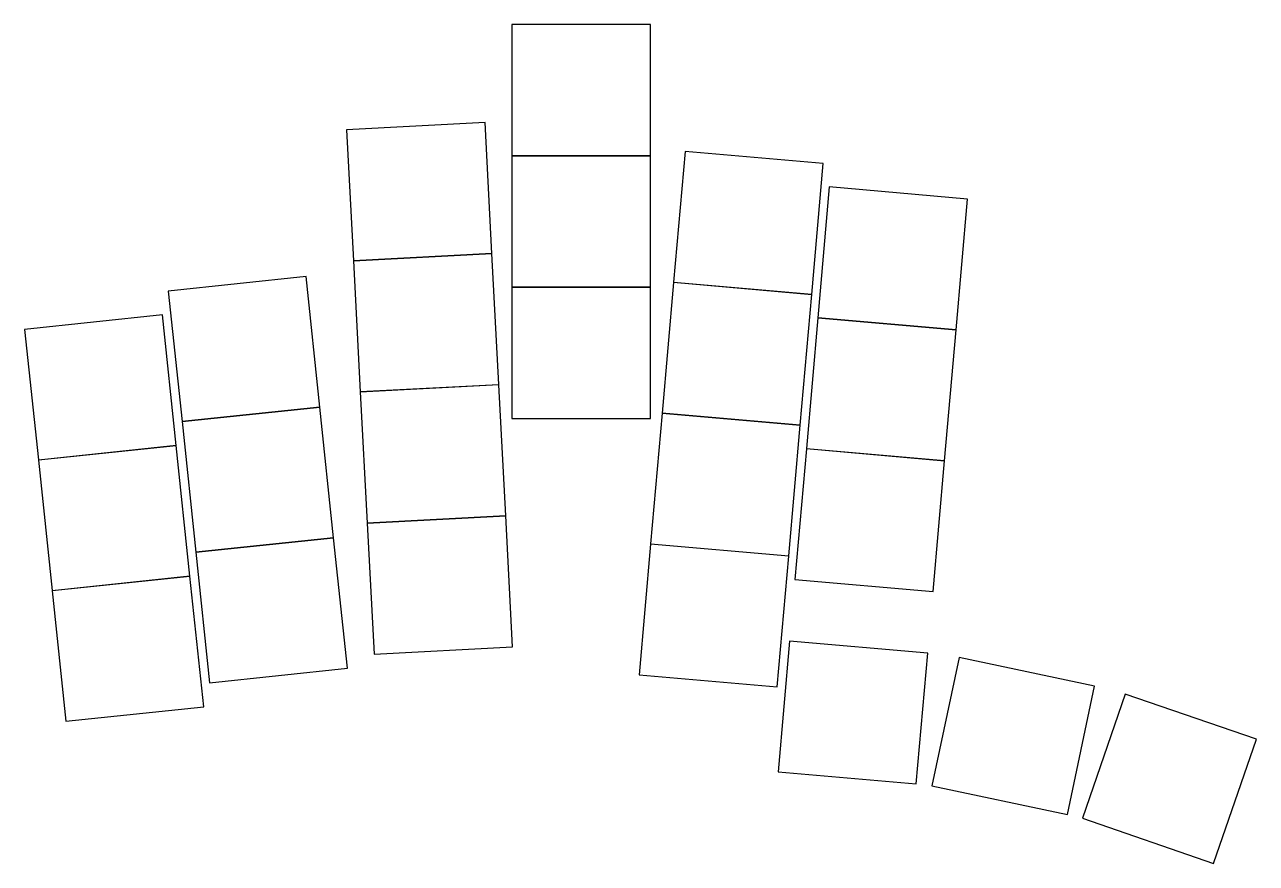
# Model space of a CAD drawing. Header units: millimetres. Extents: x -13 to 146, y -28 to 81.
import ezdxf

# ---------------------------------------------------------------- set-up
doc = ezdxf.new("R2010")
doc.units = ezdxf.units.MM

msp = doc.modelspace()

# ---------------------------------------------------------------- linework, layer by layer
for p, q in [((67.6, 80.78), (49.66, 80.78)), ((49.66, 80.78), (49.66, 63.79)), ((67.6, 63.79), (67.6, 80.78)), ((46.21, 68.12), (28.29, 67.18)), ((28.29, 67.18), (29.18, 50.22)), ((47.1, 51.16), (46.21, 68.12)), ((49.66, 63.79), (67.6, 63.79)), ((67.6, 63.78), (49.66, 63.78)), ((49.66, 63.78), (49.66, 46.79)), ((67.6, 46.79), (67.6, 63.78)), ((72.08, 64.36), (70.6, 47.43)), ((89.95, 62.8), (72.08, 64.36)), ((88.47, 45.87), (89.95, 62.8)), ((90.75, 59.77), (89.27, 42.84)), ((108.62, 58.2), (90.75, 59.77)), ((107.14, 41.28), (108.62, 58.2)), ((29.18, 50.22), (47.1, 51.16)), ((47.1, 51.15), (29.18, 50.21)), ((47.99, 34.18), (47.1, 51.15)), ((29.18, 50.21), (30.07, 33.24)), ((23.06, 48.17), (5.22, 46.29)), ((24.84, 31.27), (23.06, 48.17)), ((5.22, 46.29), (7, 29.4)), ((49.66, 46.79), (67.6, 46.79)), ((67.6, 46.78), (49.66, 46.78)), ((49.66, 46.78), (49.66, 29.79)), ((67.6, 29.79), (67.6, 46.78)), ((70.59, 47.42), (69.11, 30.5)), ((88.47, 45.86), (70.59, 47.42)), ((70.6, 47.43), (88.47, 45.87)), ((86.99, 28.94), (88.47, 45.86)), ((4.48, 43.2), (-13.36, 41.32)), ((6.25, 26.3), (4.48, 43.2)), ((89.26, 42.83), (87.78, 25.9)), ((107.14, 41.27), (89.26, 42.83)), ((89.27, 42.84), (107.14, 41.28)), ((-13.36, 41.32), (-11.59, 24.43)), ((105.66, 24.34), (107.14, 41.27)), ((30.07, 33.24), (47.99, 34.18)), ((47.99, 34.17), (30.07, 33.23)), ((48.88, 17.2), (47.99, 34.17)), ((30.07, 33.23), (30.96, 16.26)), ((7, 29.4), (24.84, 31.27)), ((24.84, 31.26), (7, 29.39)), ((26.61, 14.37), (24.84, 31.26)), ((69.11, 30.49), (67.63, 13.56)), ((69.11, 30.5), (86.99, 28.94)), ((86.98, 28.93), (69.11, 30.49)), ((7, 29.39), (8.77, 12.49)), ((49.66, 29.79), (67.6, 29.79)), ((85.5, 12), (86.98, 28.93)), ((-11.59, 24.43), (6.25, 26.3)), ((6.26, 26.29), (-11.59, 24.42)), ((8.03, 9.4), (6.26, 26.29)), ((87.78, 25.89), (86.3, 8.97)), ((87.78, 25.9), (105.66, 24.34)), ((105.65, 24.33), (87.78, 25.89)), ((-11.59, 24.42), (-9.81, 7.52)), ((104.17, 7.41), (105.65, 24.33)), ((30.96, 16.26), (48.88, 17.2)), ((48.88, 17.19), (30.96, 16.25)), ((30.96, 16.25), (31.85, -0.71)), ((49.77, 0.23), (48.88, 17.19)), ((8.77, 12.49), (26.61, 14.37)), ((26.62, 14.36), (8.77, 12.48)), ((28.39, -2.54), (26.62, 14.36)), ((67.63, 13.55), (66.15, -3.37)), ((67.63, 13.56), (85.5, 12)), ((85.5, 11.99), (67.63, 13.55)), ((8.77, 12.48), (10.55, -4.42)), ((84.02, -4.93), (85.5, 11.99)), ((-9.81, 7.52), (8.03, 9.4)), ((8.03, 9.39), (-9.81, 7.51)), ((9.81, -7.51), (8.03, 9.39)), ((86.3, 8.97), (104.17, 7.41)), ((-9.81, 7.51), (-8.03, -9.39)), ((31.85, -0.71), (49.77, 0.23)), ((85.6, 0.99), (84.12, -15.94)), ((103.48, -0.57), (85.6, 0.99)), ((102, -17.5), (103.48, -0.57)), ((107.53, -1.12), (104, -17.74)), ((125.08, -4.85), (107.53, -1.12)), ((10.55, -4.42), (28.39, -2.54)), ((66.15, -3.37), (84.02, -4.93)), ((121.55, -21.47), (125.08, -4.85)), ((129.04, -5.88), (123.51, -21.95)), ((146, -11.72), (129.04, -5.88)), ((-8.03, -9.39), (9.81, -7.51)), ((140.47, -27.79), (146, -11.72)), ((84.12, -15.94), (102, -17.5)), ((104, -17.74), (121.55, -21.47)), ((123.51, -21.95), (140.47, -27.79))]:
    msp.add_line(p, q)

doc.saveas('drawing.dxf')
